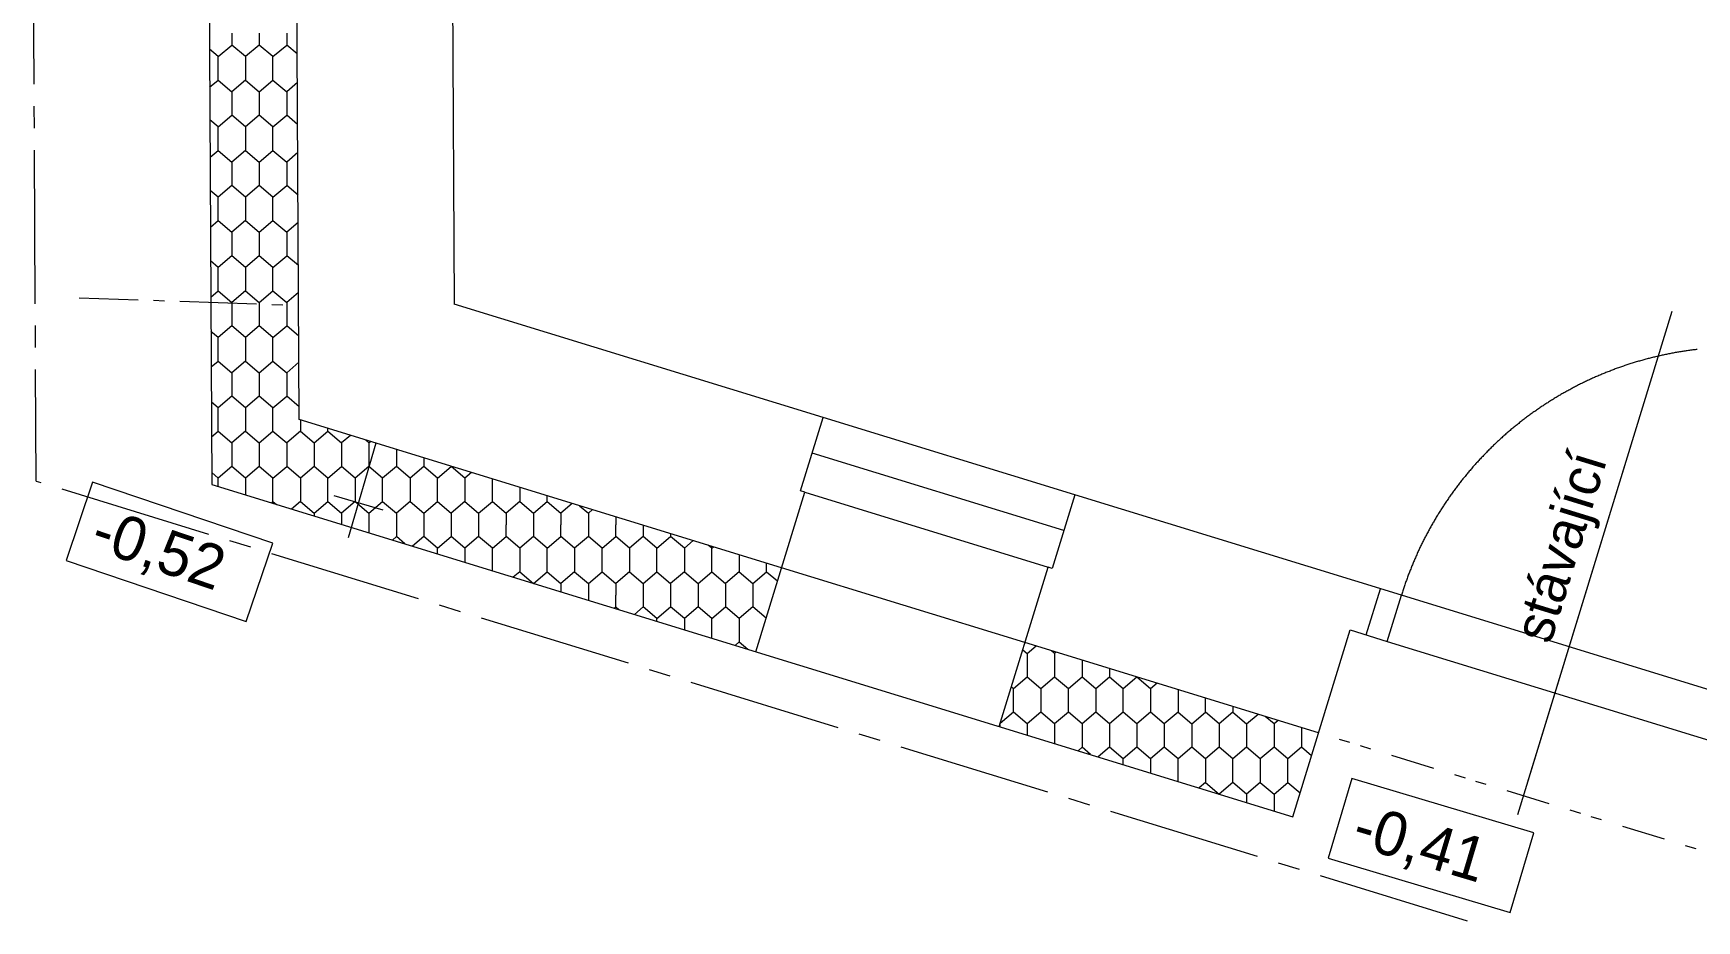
# Model space of a CAD drawing. Header units: millimetres. Extents: x 214.1 to 310.4, y 372.3 to 401.
# Drawn here: x 215.701 to 218.686, y 375.233 to 376.825 of the extents above; entities that cross this region are included whole.
import ezdxf

# ---------------------------------------------------------------- set-up
doc = ezdxf.new("R2010")
doc.units = ezdxf.units.MM
for name, color, linetype in [('PDF4_Dvere', 7, 'Continuous'), ('PDF4_Dvere_okna_oznaceni', 7, 'Continuous'), ('PDF4_Konstrukce_nad', 7, 'Continuous'), ('PDF4_Krokve', 7, 'Continuous'), ('PDF4_KTZ_zatepleni', 7, 'Continuous'), ('PDF4_OKNA', 7, 'Continuous'), ('PDF4_Sanita', 7, 'Continuous'), ('PDF4_STĚNY', 7, 'Continuous'), ('PDF4_STŘECHA', 7, 'Continuous'), ('PDF4_Výšky', 7, 'Continuous'), ('PDF4_Šrafy', 7, 'Continuous')]:
    doc.layers.add(name, color=color, linetype=linetype)
doc.styles.add('PDF Arial', font='')
doc.styles.get('PDF Arial').set_extended_font_data('Arial')

msp = doc.modelspace()

# ---------------------------------------------------------------- linework, layer by layer
at = {"layer": 'PDF4_Dvere', "lineweight": 13}
for points in [[(218.5639, 376.2312), (218.5621, 376.2306), (218.5602, 376.2299), (218.5583, 376.2293), (218.5564, 376.2287), (218.5545, 376.228), (218.5526, 376.2274), (218.5507, 376.2267), (218.5488, 376.2261), (218.5469, 376.2254), (218.5451, 376.2247), (218.5432, 376.2241), (218.5413, 376.2234), (218.5394, 376.2227), (218.5376, 376.222), (218.5357, 376.2213), (218.5338, 376.2206), (218.532, 376.2199), (218.5301, 376.2191), (218.5283, 376.2184), (218.5264, 376.2177), (218.5246, 376.217), (218.5227, 376.2162), (218.5208, 376.2155), (218.519, 376.2147), (218.5172, 376.214), (218.5153, 376.2132), (218.5135, 376.2124), (218.5116, 376.2116), (218.5098, 376.2109), (218.508, 376.2101), (218.5061, 376.2093), (218.5043, 376.2085), (218.5025, 376.2077), (218.5007, 376.2069), (218.4988, 376.206), (218.497, 376.2052), (218.4952, 376.2044), (218.4934, 376.2035), (218.4916, 376.2027), (218.4898, 376.2019), (218.488, 376.201), (218.4862, 376.2001), (218.4844, 376.1993), (218.4826, 376.1984), (218.4808, 376.1975), (218.479, 376.1967), (218.4772, 376.1958), (218.4754, 376.1949), (218.4737, 376.194), (218.4719, 376.1931)], [(218.6609, 376.2543), (218.6589, 376.254), (218.6569, 376.2537), (218.655, 376.2533), (218.653, 376.253), (218.651, 376.2527), (218.6491, 376.2523), (218.6471, 376.252), (218.6451, 376.2516), (218.6432, 376.2513), (218.6412, 376.2509), (218.6393, 376.2505), (218.6373, 376.2501), (218.6353, 376.2498), (218.6334, 376.2494), (218.6314, 376.249), (218.6295, 376.2486), (218.6275, 376.2482), (218.6256, 376.2477), (218.6236, 376.2473), (218.6217, 376.2469), (218.6197, 376.2465), (218.6178, 376.246), (218.6158, 376.2456), (218.6139, 376.2451), (218.612, 376.2447), (218.61, 376.2442), (218.6081, 376.2437), (218.6061, 376.2432), (218.6042, 376.2428), (218.6023, 376.2423), (218.6003, 376.2418), (218.5984, 376.2413), (218.5965, 376.2408), (218.5946, 376.2402), (218.5926, 376.2397), (218.5907, 376.2392), (218.5888, 376.2387), (218.5869, 376.2381), (218.5849, 376.2376), (218.583, 376.237), (218.5811, 376.2365), (218.5792, 376.2359), (218.5773, 376.2353), (218.5754, 376.2348), (218.5735, 376.2342), (218.5716, 376.2336), (218.5697, 376.233), (218.5677, 376.2324), (218.5658, 376.2318), (218.5639, 376.2312)], [(218.6866, 376.2578), (218.6846, 376.2575), (218.6826, 376.2573), (218.6806, 376.257), (218.6787, 376.2568), (218.6767, 376.2565), (218.6747, 376.2563), (218.6727, 376.256), (218.6707, 376.2557), (218.6688, 376.2555), (218.6668, 376.2552), (218.6648, 376.2549), (218.6628, 376.2546), (218.6609, 376.2543)], [(218.4719, 376.1931), (218.4701, 376.1922), (218.4683, 376.1913), (218.4666, 376.1903), (218.4648, 376.1894), (218.463, 376.1885), (218.4613, 376.1875), (218.4595, 376.1866), (218.4578, 376.1856), (218.456, 376.1847), (218.4543, 376.1837), (218.4525, 376.1828), (218.4508, 376.1818), (218.449, 376.1808), (218.4473, 376.1798), (218.4456, 376.1789), (218.4438, 376.1779), (218.4421, 376.1769), (218.4404, 376.1759), (218.4386, 376.1749), (218.4369, 376.1738), (218.4352, 376.1728), (218.4335, 376.1718), (218.4318, 376.1708), (218.4301, 376.1697), (218.4284, 376.1687), (218.4267, 376.1676), (218.425, 376.1666), (218.4233, 376.1655), (218.4216, 376.1645), (218.4199, 376.1634), (218.4183, 376.1623), (218.4166, 376.1612), (218.4149, 376.1602), (218.4132, 376.1591), (218.4116, 376.158), (218.4099, 376.1569), (218.4082, 376.1558), (218.4066, 376.1547), (218.4049, 376.1536), (218.4033, 376.1524), (218.4016, 376.1513), (218.4, 376.1502), (218.3983, 376.149), (218.3967, 376.1479), (218.3951, 376.1467), (218.3934, 376.1456), (218.3918, 376.1444), (218.3902, 376.1433), (218.3886, 376.1421), (218.387, 376.1409)], [(218.387, 376.1409), (218.3854, 376.1398), (218.3838, 376.1386), (218.3821, 376.1374), (218.3805, 376.1362), (218.379, 376.135), (218.3774, 376.1338), (218.3758, 376.1326), (218.3742, 376.1314), (218.3726, 376.1302), (218.371, 376.1289), (218.3695, 376.1277), (218.3679, 376.1265), (218.3663, 376.1252), (218.3648, 376.124), (218.3632, 376.1227), (218.3617, 376.1215), (218.3601, 376.1202), (218.3586, 376.119), (218.357, 376.1177), (218.3555, 376.1164), (218.354, 376.1152), (218.3524, 376.1139), (218.3509, 376.1126), (218.3494, 376.1113), (218.3479, 376.11), (218.3464, 376.1087), (218.3448, 376.1074), (218.3433, 376.1061), (218.3418, 376.1048), (218.3404, 376.1034), (218.3389, 376.1021), (218.3374, 376.1008), (218.3359, 376.0995), (218.3344, 376.0981), (218.3329, 376.0968), (218.3315, 376.0954), (218.33, 376.0941), (218.3285, 376.0927), (218.3271, 376.0913), (218.3256, 376.09), (218.3242, 376.0886), (218.3227, 376.0872), (218.3213, 376.0859), (218.3199, 376.0845), (218.3184, 376.0831), (218.317, 376.0817), (218.3156, 376.0803), (218.3142, 376.0789), (218.3127, 376.0775), (218.3113, 376.0761)], [(218.3819, 375.4802), (218.3819, 375.4802), (218.5892, 376.1549)], [(218.3113, 376.0761), (218.3099, 376.0746), (218.3085, 376.0732), (218.3071, 376.0718), (218.3058, 376.0704), (218.3044, 376.0689), (218.303, 376.0675), (218.3016, 376.066), (218.3002, 376.0646), (218.2989, 376.0632), (218.2975, 376.0617), (218.2961, 376.0602), (218.2948, 376.0588), (218.2934, 376.0573), (218.2921, 376.0558), (218.2908, 376.0543), (218.2894, 376.0529), (218.2881, 376.0514), (218.2868, 376.0499), (218.2854, 376.0484), (218.2841, 376.0469), (218.2828, 376.0454), (218.2815, 376.0439), (218.2802, 376.0424), (218.2789, 376.0409), (218.2776, 376.0393), (218.2763, 376.0378), (218.275, 376.0363), (218.2738, 376.0348), (218.2725, 376.0332), (218.2712, 376.0317), (218.27, 376.0301), (218.2687, 376.0286), (218.2674, 376.027), (218.2662, 376.0255), (218.265, 376.0239), (218.2637, 376.0224), (218.2625, 376.0208), (218.2612, 376.0192), (218.26, 376.0176), (218.2588, 376.0161), (218.2576, 376.0145), (218.2564, 376.0129), (218.2552, 376.0113), (218.254, 376.0097), (218.2528, 376.0081), (218.2516, 376.0065), (218.2504, 376.0049), (218.2492, 376.0033), (218.2481, 376.0017), (218.2469, 376.0001), (218.2457, 375.9984), (218.2446, 375.9968), (218.2434, 375.9952), (218.2423, 375.9936), (218.2411, 375.9919), (218.24, 375.9903), (218.2389, 375.9886), (218.2377, 375.987), (218.2366, 375.9854), (218.2355, 375.9837), (218.2344, 375.982), (218.2333, 375.9804), (218.2322, 375.9787), (218.2311, 375.9771), (218.23, 375.9754), (218.2289, 375.9737), (218.2278, 375.972), (218.2267, 375.9703), (218.2257, 375.9687), (218.2246, 375.967), (218.2236, 375.9653), (218.2225, 375.9636), (218.2215, 375.9619), (218.2204, 375.9602), (218.2194, 375.9585), (218.2183, 375.9568), (218.2173, 375.9551), (218.2163, 375.9534), (218.2153, 375.9516), (218.2143, 375.9499), (218.2133, 375.9482), (218.2123, 375.9465), (218.2113, 375.9447), (218.2103, 375.943), (218.2093, 375.9413), (218.2083, 375.9395), (218.2074, 375.9378), (218.2064, 375.936), (218.2054, 375.9343), (218.2045, 375.9325), (218.2035, 375.9308), (218.2026, 375.929), (218.2016, 375.9273), (218.2007, 375.9255), (218.1998, 375.9237), (218.1989, 375.922), (218.1979, 375.9202), (218.197, 375.9184), (218.1961, 375.9166), (218.1952, 375.9149)], [(218.1952, 375.9149), (218.1943, 375.9131), (218.1935, 375.9113), (218.1926, 375.9095), (218.1917, 375.9077), (218.1908, 375.9059), (218.19, 375.9041), (218.1891, 375.9023), (218.1882, 375.9005), (218.1874, 375.8987), (218.1866, 375.8969), (218.1857, 375.8951), (218.1849, 375.8933), (218.1841, 375.8915), (218.1832, 375.8896), (218.1824, 375.8878), (218.1816, 375.886), (218.1808, 375.8842), (218.18, 375.8823), (218.1792, 375.8805), (218.1784, 375.8787), (218.1777, 375.8768), (218.1769, 375.875), (218.1761, 375.8732), (218.1754, 375.8713), (218.1746, 375.8695), (218.1739, 375.8676), (218.1731, 375.8658), (218.1724, 375.8639), (218.1717, 375.8621), (218.1709, 375.8602), (218.1702, 375.8583), (218.1695, 375.8565), (218.1688, 375.8546), (218.1681, 375.8527), (218.1674, 375.8509), (218.1667, 375.849), (218.166, 375.8471), (218.1653, 375.8453), (218.1647, 375.8434), (218.164, 375.8415), (218.1633, 375.8396), (218.1627, 375.8377), (218.162, 375.8358), (218.1614, 375.834), (218.1607, 375.8321), (218.1601, 375.8302), (218.1595, 375.8283), (218.1589, 375.8264), (218.1583, 375.8245), (218.1577, 375.8226)], [(218.1577, 375.8226), (218.1571, 375.8207), (218.1565, 375.8188), (218.1559, 375.8169)], [(218.758, 375.6319), (218.1559, 375.8169)], [(218.1304, 375.7341), (218.1304, 375.7341), (218.7326, 375.5491)]]:
    msp.add_lwpolyline(points, dxfattribs=at)
at = {"layer": 'PDF4_Dvere_okna_oznaceni', "lineweight": 13}
msp.add_lwpolyline([(218.3645, 375.4233), (218.3645, 375.4233), (218.6419, 376.3265)], dxfattribs=at)
at = {"layer": 'PDF4_Konstrukce_nad', "lineweight": 13}
for points in [[(218.0072, 375.5701), (218.0072, 375.5701)], [(218.0441, 375.5588), (218.0629, 375.553)], [(218.0817, 375.5472), (218.1006, 375.5414)], [(218.1382, 375.5299), (218.2135, 375.5068)], [(218.2511, 375.4952), (218.2699, 375.4894)], [(218.2887, 375.4836), (218.3075, 375.4779)], [(218.3452, 375.4663), (218.4204, 375.4432)], [(218.4581, 375.4316), (218.4769, 375.4258)], [(218.4957, 375.4201), (218.5145, 375.4143)], [(218.5522, 375.4027), (218.6274, 375.3796)], [(218.6651, 375.368), (218.6839, 375.3623)]]:
    msp.add_lwpolyline(points, dxfattribs=at)
at = {"layer": 'PDF4_Krokve', "lineweight": 13}
for points in [[(215.7832, 376.3505), (215.7832, 376.3505), (215.8889, 376.3468)], [(215.9165, 376.3459), (215.9361, 376.3452)], [(215.9637, 376.3442), (216.1014, 376.3394)], [(216.1289, 376.3384), (216.1486, 376.3377)], [(216.1761, 376.3367), (216.177, 376.3367), (216.177, 376.3367)], [(216.177, 376.3367), (216.177, 376.3367)]]:
    msp.add_lwpolyline(points, dxfattribs=at)
at = {"layer": 'PDF4_KTZ_zatepleni', "lineweight": 13}
msp.add_lwpolyline([(216.0031, 379.3594), (216.0213, 376.0154), (217.9609, 375.4196)], dxfattribs=at)
at = {"layer": 'PDF4_OKNA', "lineweight": 13}
for points in [[(217.5699, 375.9969), (217.5699, 375.9969), (217.1183, 376.1356)], [(217.5502, 375.9329), (217.0986, 376.0716)], [(217.0853, 376.0016), (217.5219, 375.8675)], [(217.4803, 375.732), (217.0437, 375.8661)]]:
    msp.add_lwpolyline(points, dxfattribs=at)
at = {"layer": 'PDF4_Sanita', "lineweight": 13}
for points in [[(216.3154, 376.0898), (216.266, 375.9197)], [(216.2404, 375.9959), (216.3284, 375.9703)]]:
    msp.add_lwpolyline(points, dxfattribs=at)
at = {"layer": 'PDF4_STĚNY', "lineweight": 13}
for points in [[(217.0437, 375.8661), (216.1781, 376.132), (216.1606, 379.3603), (216.1606, 379.3603)], [(216.4439, 378.5595), (216.4439, 378.5595), (216.4559, 376.3391)], [(217.0853, 376.0016), (217.0778, 376.0039), (217.1183, 376.1356), (217.1183, 376.1356), (216.4559, 376.3391)], [(216.9975, 375.7155), (217.0853, 376.0016)], [(218.0638, 375.7545), (218.1304, 375.7341), (218.1304, 375.7341), (218.1304, 375.7341), (218.1559, 375.8169), (218.1559, 375.8169), (217.5699, 375.9969), (217.5294, 375.8651), (217.5219, 375.8675)], [(217.434, 375.5814), (217.5219, 375.8675)], [(218.0928, 375.7456), (218.0928, 375.7456), (218.1182, 375.8284)], [(217.9609, 375.4196), (218.0638, 375.7545)], [(218.0072, 375.5701), (217.4803, 375.732)]]:
    msp.add_lwpolyline(points, dxfattribs=at)
at = {"layer": 'PDF4_STŘECHA', "lineweight": 13}
for points in [[(215.7024, 376.7336), (215.7009, 377.0092)], [(215.7029, 376.6549), (215.7026, 376.6942)], [(215.7046, 376.3399), (215.7031, 376.6155)], [(215.705, 376.2612), (215.7048, 376.3005)], [(215.7063, 376.0216), (215.7052, 376.2218)], [(215.7063, 376.0216), (215.7063, 376.0216), (215.7144, 376.0191)], [(215.7063, 376.0216), (215.7063, 376.0216)], [(215.752, 376.0075), (216.0154, 375.9266)], [(216.0531, 375.915), (216.0907, 375.9035)], [(216.1283, 375.8919), (216.3918, 375.811)], [(216.4294, 375.7994), (216.467, 375.7879)], [(216.5047, 375.7763), (216.7681, 375.6954)], [(216.8058, 375.6838), (216.8434, 375.6723)], [(216.881, 375.6607), (217.1445, 375.5798)], [(217.1821, 375.5682), (217.2197, 375.5567)], [(217.2574, 375.5451), (217.5208, 375.4642)], [(217.5584, 375.4526), (217.5961, 375.4411)], [(217.6337, 375.4295), (217.8972, 375.3486)], [(217.9348, 375.337), (217.9724, 375.3254)], [(218.0101, 375.3139), (218.2735, 375.233)]]:
    msp.add_lwpolyline(points, dxfattribs=at)
at = {"layer": 'PDF4_Výšky', "lineweight": 13}
for points in [[(216.1305, 375.9105), (215.8074, 376.0198), (215.7598, 375.8789), (216.0828, 375.7697), (216.1305, 375.9105)], [(218.3936, 375.3904), (218.0668, 375.4878), (218.0243, 375.3454), (218.3511, 375.2479), (218.3936, 375.3904)]]:
    msp.add_lwpolyline(points, close=True, dxfattribs=at)
at = {"layer": 'PDF4_Šrafy', "lineweight": 13}
for points in [[(216.0326, 376.783), (216.017, 376.7962)], [(216.0326, 376.783), (216.0572, 376.8039)], [(216.0572, 376.825), (216.0572, 376.8039)], [(216.0818, 376.783), (216.0572, 376.8039)], [(216.131, 376.783), (216.1064, 376.8039), (216.0818, 376.783)], [(216.1064, 376.825), (216.1064, 376.8039)], [(216.131, 376.783), (216.1556, 376.8039)], [(216.1556, 376.825), (216.1556, 376.8039)], [(216.1746, 376.7878), (216.1556, 376.8039)], [(216.0174, 376.728), (216.0326, 376.7409), (216.0326, 376.783)], [(216.0818, 376.783), (216.0818, 376.7409), (216.1064, 376.72), (216.131, 376.7409), (216.131, 376.783)], [(216.0326, 376.7409), (216.0572, 376.72)], [(216.0818, 376.7409), (216.0572, 376.72)], [(216.131, 376.7409), (216.1556, 376.72)], [(216.1749, 376.7364), (216.1556, 376.72)], [(216.0572, 376.72), (216.0572, 376.699)], [(216.1064, 376.72), (216.1064, 376.699)], [(216.1556, 376.72), (216.1556, 376.699)], [(216.0326, 376.657), (216.0572, 376.6779)], [(216.0572, 376.699), (216.0572, 376.6779)], [(216.0818, 376.657), (216.0572, 376.6779)], [(216.131, 376.657), (216.1064, 376.6779), (216.0818, 376.657)], [(216.1064, 376.699), (216.1064, 376.6779)], [(216.131, 376.657), (216.1556, 376.6779)], [(216.1556, 376.699), (216.1556, 376.6779)], [(216.1753, 376.6612), (216.1556, 376.6779)], [(216.0326, 376.657), (216.0177, 376.6696)], [(216.0181, 376.6026), (216.0326, 376.6149), (216.0326, 376.657)], [(216.0818, 376.657), (216.0818, 376.6149), (216.1064, 376.594), (216.131, 376.6149), (216.131, 376.657)], [(216.0326, 376.6149), (216.0572, 376.594)], [(216.0818, 376.6149), (216.0572, 376.594)], [(216.0572, 376.594), (216.0572, 376.573)], [(216.1064, 376.594), (216.1064, 376.573)], [(216.131, 376.6149), (216.1556, 376.594)], [(216.1755, 376.611), (216.1556, 376.594)], [(216.1556, 376.594), (216.1556, 376.573)], [(216.0572, 376.573), (216.0572, 376.5519)], [(216.1064, 376.573), (216.1064, 376.5519)], [(216.1556, 376.573), (216.1556, 376.5519)], [(216.0572, 376.5519), (216.0326, 376.531), (216.0184, 376.5431)], [(216.0188, 376.4772), (216.0326, 376.489), (216.0326, 376.531)], [(216.0818, 376.531), (216.0572, 376.5519)], [(216.131, 376.531), (216.1064, 376.5519), (216.0818, 376.531)], [(216.0818, 376.531), (216.0818, 376.489), (216.1064, 376.468), (216.131, 376.489), (216.131, 376.531)], [(216.131, 376.531), (216.1556, 376.5519)], [(216.176, 376.5346), (216.1556, 376.5519)], [(216.0326, 376.489), (216.0572, 376.468)], [(216.0818, 376.489), (216.0572, 376.468)], [(216.0572, 376.468), (216.0572, 376.447)], [(216.1064, 376.468), (216.1064, 376.447)], [(216.131, 376.489), (216.1556, 376.468)], [(216.1762, 376.4856), (216.1556, 376.468)], [(216.1556, 376.468), (216.1556, 376.447)], [(216.0572, 376.447), (216.0572, 376.426)], [(216.1064, 376.447), (216.1064, 376.426)], [(216.1556, 376.447), (216.1556, 376.426)], [(216.0572, 376.426), (216.0326, 376.405), (216.0191, 376.4165)], [(216.0818, 376.405), (216.0572, 376.426)], [(216.131, 376.405), (216.1064, 376.426), (216.0818, 376.405)], [(216.131, 376.405), (216.1556, 376.426)], [(216.1766, 376.4081), (216.1556, 376.426)], [(216.0195, 376.3518), (216.0326, 376.363), (216.0326, 376.405)], [(216.0818, 376.405), (216.0818, 376.363), (216.1064, 376.3421), (216.131, 376.363), (216.131, 376.405)], [(216.0326, 376.363), (216.0572, 376.3421)], [(216.0818, 376.363), (216.0572, 376.3421)], [(216.131, 376.363), (216.1556, 376.3421)], [(216.1769, 376.3602), (216.1556, 376.3421)], [(216.0572, 376.3421), (216.0572, 376.321)], [(216.0572, 376.321), (216.0572, 376.3)], [(216.1064, 376.3421), (216.1064, 376.321)], [(216.1064, 376.321), (216.1064, 376.3)], [(216.1556, 376.3421), (216.1556, 376.321)], [(216.1556, 376.321), (216.1556, 376.3)], [(216.0572, 376.3), (216.0326, 376.2791), (216.0198, 376.2899)], [(216.0818, 376.2791), (216.0572, 376.3)], [(216.131, 376.2791), (216.1064, 376.3), (216.0818, 376.2791)], [(216.131, 376.2791), (216.1556, 376.3)], [(216.1773, 376.2815), (216.1556, 376.3)], [(216.0201, 376.2264), (216.0326, 376.237), (216.0326, 376.2791)], [(216.0818, 376.2791), (216.0818, 376.237), (216.1064, 376.2161), (216.131, 376.237), (216.131, 376.2791)], [(216.0326, 376.237), (216.0572, 376.2161)], [(216.0818, 376.237), (216.0572, 376.2161)], [(216.131, 376.237), (216.1556, 376.2161)], [(216.1776, 376.2348), (216.1556, 376.2161)], [(216.0572, 376.2161), (216.0572, 376.195)], [(216.1064, 376.2161), (216.1064, 376.195)], [(216.1556, 376.2161), (216.1556, 376.195)], [(216.0572, 376.174), (216.0326, 376.1531), (216.0205, 376.1633)], [(216.0572, 376.195), (216.0572, 376.174)], [(216.0818, 376.1531), (216.0572, 376.174)], [(216.1064, 376.195), (216.1064, 376.174)], [(216.131, 376.1531), (216.1556, 376.174)], [(216.1556, 376.195), (216.1556, 376.174)], [(216.178, 376.1549), (216.1556, 376.174)], [(216.0208, 376.101), (216.0326, 376.111), (216.0326, 376.1531)], [(216.0326, 376.111), (216.0572, 376.0901)], [(216.0818, 376.111), (216.0572, 376.0901)], [(216.131, 376.111), (216.1556, 376.0901)], [(216.1802, 376.111), (216.1556, 376.0901)], [(216.1802, 376.1313), (216.1802, 376.111), (216.2048, 376.0901), (216.2294, 376.111), (216.2294, 376.1162)], [(216.2294, 376.111), (216.254, 376.0901)], [(216.0572, 376.0901), (216.0572, 376.069)], [(216.1064, 376.0901), (216.1064, 376.069), (216.1064, 376.048)], [(216.1556, 376.0901), (216.1556, 376.069)], [(216.2048, 376.0901), (216.2048, 376.069), (216.2048, 376.048)], [(216.2701, 376.1037), (216.254, 376.0901)], [(216.254, 376.0901), (216.254, 376.069)], [(216.2969, 376.0955), (216.3032, 376.0901), (216.3062, 376.0926)], [(216.3032, 376.0901), (216.3032, 376.069), (216.3032, 376.048)], [(216.0572, 376.069), (216.0572, 376.048)], [(216.1556, 376.069), (216.1556, 376.048)], [(216.254, 376.069), (216.254, 376.048)], [(216.3524, 376.0784), (216.3524, 376.069)], [(216.3524, 376.069), (216.3524, 376.048)], [(216.4017, 376.0633), (216.4017, 376.048)], [(216.0572, 376.048), (216.0326, 376.0271), (216.0212, 376.0368)], [(216.0326, 376.012), (216.0326, 376.0271)], [(216.0818, 376.0271), (216.0572, 376.048)], [(216.1281, 375.9826), (216.131, 375.985), (216.131, 376.0271), (216.1064, 376.048), (216.0818, 376.0271), (216.0818, 375.9968)], [(216.131, 376.0271), (216.1556, 376.048)], [(216.1802, 376.0271), (216.1556, 376.048)], [(216.2294, 376.0271), (216.254, 376.048)], [(216.2786, 376.0271), (216.254, 376.048)], [(216.3524, 376.048), (216.3278, 376.0271), (216.3032, 376.048), (216.2786, 376.0271), (216.2786, 375.985), (216.3032, 375.9641), (216.3278, 375.985), (216.3278, 376.0271)], [(216.3771, 376.0271), (216.3524, 376.048)], [(216.3771, 376.0271), (216.3771, 375.985), (216.4017, 375.9641), (216.4263, 375.985), (216.4263, 376.0271), (216.4017, 376.048), (216.3771, 376.0271)], [(216.4263, 376.0271), (216.4509, 376.048)], [(216.4509, 376.0482), (216.4509, 376.048)], [(216.4755, 376.0271), (216.4509, 376.048)], [(216.4872, 376.037), (216.4755, 376.0271), (216.4755, 375.985), (216.5001, 375.9641), (216.5247, 375.985), (216.5247, 376.0255)], [(216.5739, 376.0104), (216.5739, 375.985), (216.5985, 375.9641), (216.6231, 375.985), (216.6231, 375.9953)], [(216.131, 375.985), (216.1371, 375.9799)], [(216.1802, 375.985), (216.1643, 375.9715)], [(216.2048, 375.9641), (216.2048, 375.959)], [(216.2294, 375.985), (216.254, 375.9641)], [(216.2786, 375.985), (216.254, 375.9641)], [(216.254, 375.9641), (216.254, 375.9439)], [(216.3032, 375.9641), (216.3032, 375.9431), (216.3032, 375.9288)], [(216.3278, 375.985), (216.3524, 375.9641)], [(216.3771, 375.985), (216.3524, 375.9641)], [(216.3524, 375.9641), (216.3524, 375.9431)], [(216.4017, 375.9641), (216.4017, 375.9431), (216.4017, 375.922)], [(216.4263, 375.985), (216.4509, 375.9641)], [(216.4755, 375.985), (216.4509, 375.9641)], [(216.4509, 375.9641), (216.4509, 375.9431)], [(216.5001, 375.9641), (216.5001, 375.9431), (216.5001, 375.922)], [(216.5247, 375.985), (216.5493, 375.9641)], [(216.5739, 375.985), (216.5493, 375.9641)], [(216.5493, 375.9641), (216.5493, 375.9431)], [(216.5985, 375.9641), (216.5985, 375.9431), (216.5985, 375.922)], [(216.6231, 375.985), (216.6477, 375.9641)], [(216.6681, 375.9815), (216.6477, 375.9641)], [(216.6477, 375.9641), (216.6477, 375.9431)], [(216.6813, 375.9774), (216.6969, 375.9641), (216.7043, 375.9704)], [(216.6969, 375.9641), (216.6969, 375.9431), (216.6969, 375.922)], [(216.3524, 375.9431), (216.3524, 375.922)], [(216.4509, 375.9431), (216.4509, 375.922)], [(216.5247, 375.9011), (216.5493, 375.922), (216.5493, 375.9431)], [(216.6231, 375.9011), (216.6477, 375.922), (216.6477, 375.9431)], [(216.7215, 375.9011), (216.7461, 375.922), (216.7461, 375.9431)], [(216.7461, 375.9575), (216.7461, 375.9431)], [(216.7954, 375.9424), (216.7954, 375.922)], [(216.3452, 375.9159), (216.3524, 375.922)], [(216.3678, 375.909), (216.3524, 375.922)], [(216.4263, 375.891), (216.4263, 375.9011), (216.4017, 375.922), (216.3814, 375.9048)], [(216.4263, 375.9011), (216.4509, 375.922)], [(216.4755, 375.9011), (216.4509, 375.922)], [(216.5247, 375.8608), (216.5247, 375.9011), (216.5001, 375.922), (216.4755, 375.9011), (216.4755, 375.8759)], [(216.5739, 375.9011), (216.5493, 375.922)], [(216.6231, 375.9011), (216.5985, 375.922), (216.5739, 375.9011)], [(216.5739, 375.9011), (216.5739, 375.859), (216.5985, 375.8381), (216.6231, 375.859), (216.6231, 375.9011)], [(216.6723, 375.9011), (216.6477, 375.922)], [(216.7708, 375.9011), (216.7461, 375.922)], [(216.82, 375.9011), (216.7954, 375.922), (216.7708, 375.9011)], [(216.7708, 375.9011), (216.7708, 375.859), (216.7954, 375.8381), (216.7954, 375.8171)], [(216.7954, 375.8381), (216.82, 375.859), (216.82, 375.9011)], [(216.82, 375.9011), (216.8446, 375.922)], [(216.8446, 375.9273), (216.8446, 375.922)], [(216.8692, 375.9011), (216.8446, 375.922)], [(216.8852, 375.9148), (216.8692, 375.9011)], [(216.8692, 375.9011), (216.8692, 375.859), (216.8938, 375.8381), (216.9184, 375.859), (216.9184, 375.9011)], [(216.9184, 375.9011), (216.912, 375.9065)], [(216.9184, 375.9011), (216.9214, 375.9037)], [(216.9676, 375.8895), (216.9676, 375.859), (216.9922, 375.8381), (217.0168, 375.859), (217.0168, 375.8743)], [(216.5739, 375.859), (216.5623, 375.8492)], [(216.6231, 375.859), (216.6477, 375.8381)], [(216.6723, 375.859), (216.6477, 375.8381)], [(216.7215, 375.859), (216.7461, 375.8381)], [(216.7708, 375.859), (216.7461, 375.8381)], [(216.82, 375.859), (216.8446, 375.8381)], [(216.8692, 375.859), (216.8446, 375.8381)], [(216.9184, 375.859), (216.943, 375.8381)], [(216.9676, 375.859), (216.943, 375.8381)], [(217.0168, 375.859), (217.0364, 375.8424)], [(216.5985, 375.8381), (216.5985, 375.8381)], [(216.6477, 375.8381), (216.6477, 375.823)], [(216.6969, 375.8381), (216.6969, 375.8171)], [(216.6969, 375.8171), (216.6969, 375.8079)], [(216.7433, 375.7936), (216.7461, 375.796), (216.7461, 375.8171)], [(216.7461, 375.8381), (216.7461, 375.8171)], [(216.7954, 375.8171), (216.7954, 375.796)], [(216.8446, 375.8381), (216.8446, 375.8171)], [(216.8446, 375.8171), (216.8446, 375.796)], [(216.8938, 375.8381), (216.8938, 375.8171)], [(216.8938, 375.8171), (216.8938, 375.796)], [(216.943, 375.8381), (216.943, 375.8171)], [(216.943, 375.8171), (216.943, 375.796)], [(216.9922, 375.8381), (216.9922, 375.8171)], [(216.9922, 375.8171), (216.9922, 375.796)], [(216.7522, 375.7909), (216.7461, 375.796)], [(216.82, 375.7751), (216.7954, 375.796), (216.7795, 375.7825)], [(216.82, 375.7751), (216.8446, 375.796)], [(216.8692, 375.7751), (216.8446, 375.796)], [(216.9184, 375.7398), (216.9184, 375.7751), (216.8938, 375.796), (216.8692, 375.7751), (216.8692, 375.755)], [(216.9184, 375.7751), (216.943, 375.796)], [(216.9676, 375.7751), (216.943, 375.796)], [(217.016, 375.7758), (216.9922, 375.796), (216.9676, 375.7751), (216.9676, 375.733), (216.9829, 375.72)], [(216.82, 375.7701), (216.82, 375.7751)], [(216.9676, 375.733), (216.9604, 375.7269)], [(217.4763, 375.719), (217.4843, 375.7121), (217.5004, 375.7258)], [(216.9966, 375.7158), (216.9979, 375.717)], [(217.4843, 375.7121), (217.4843, 375.6911), (217.4843, 375.6701)], [(217.5366, 375.7147), (217.5335, 375.7121), (217.5271, 375.7176)], [(217.5335, 375.7121), (217.5335, 375.6911), (217.5335, 375.6701)], [(217.5828, 375.7005), (217.5828, 375.6911), (217.5828, 375.6701)], [(217.7175, 375.6591), (217.7058, 375.6491), (217.7058, 375.6071), (217.6812, 375.5861), (217.6566, 375.6071), (217.6566, 375.6491), (217.632, 375.6701), (217.6074, 375.6491), (217.6074, 375.6071), (217.5828, 375.5861), (217.5582, 375.6071), (217.5582, 375.6491), (217.5335, 375.6701), (217.5089, 375.6491), (217.5089, 375.6071), (217.4843, 375.5861), (217.4597, 375.6071), (217.4597, 375.6491), (217.4559, 375.6524)], [(217.5089, 375.6491), (217.4843, 375.6701), (217.4597, 375.6491)], [(217.6074, 375.6491), (217.5828, 375.6701), (217.5582, 375.6491)], [(217.632, 375.6854), (217.632, 375.6701)], [(217.7058, 375.6491), (217.6812, 375.6701), (217.6566, 375.6491)], [(217.6812, 375.6703), (217.6812, 375.6701)], [(217.755, 375.6476), (217.755, 375.6071), (217.7796, 375.5861), (217.8042, 375.6071), (217.8042, 375.6325)], [(217.4597, 375.6071), (217.4356, 375.5866)], [(217.5582, 375.6071), (217.5335, 375.5861), (217.5089, 375.6071)], [(217.6566, 375.6071), (217.632, 375.5861), (217.6074, 375.6071)], [(217.755, 375.6071), (217.7304, 375.5861), (217.7058, 375.6071)], [(217.8534, 375.6071), (217.8288, 375.5861), (217.8042, 375.6071)], [(217.8534, 375.6174), (217.8534, 375.6071), (217.878, 375.5861), (217.8985, 375.6035)], [(217.4351, 375.5849), (217.4351, 375.5811)], [(217.4843, 375.5861), (217.4843, 375.566)], [(217.5335, 375.5861), (217.5335, 375.5651), (217.5335, 375.5509)], [(217.5828, 375.5861), (217.5828, 375.5651), (217.5828, 375.5441)], [(217.632, 375.5861), (217.632, 375.5651), (217.632, 375.5441)], [(217.6812, 375.5861), (217.6812, 375.5651), (217.6812, 375.5441)], [(217.7304, 375.5861), (217.7304, 375.5651), (217.7304, 375.5441)], [(217.7796, 375.5861), (217.7796, 375.5651), (217.7796, 375.5441)], [(217.8288, 375.5861), (217.8288, 375.5651), (217.8288, 375.5441)], [(217.878, 375.5861), (217.878, 375.5651), (217.878, 375.5441)], [(217.9346, 375.5924), (217.9273, 375.5861), (217.9115, 375.5995)], [(217.9273, 375.5861), (217.9273, 375.5651), (217.9273, 375.5441)], [(217.9765, 375.5796), (217.9765, 375.5651), (217.9765, 375.5441)], [(217.5981, 375.531), (217.5828, 375.5441), (217.5756, 375.538)], [(217.6566, 375.5131), (217.6566, 375.5232), (217.632, 375.5441), (217.6117, 375.5269)], [(217.7058, 375.5232), (217.6812, 375.5441), (217.6566, 375.5232)], [(217.755, 375.4828), (217.755, 375.5232), (217.7304, 375.5441), (217.7058, 375.5232), (217.7058, 375.498)], [(217.8042, 375.5232), (217.7796, 375.5441), (217.755, 375.5232)], [(217.9026, 375.4811), (217.9273, 375.4602), (217.9519, 375.4811), (217.9519, 375.5232), (217.9273, 375.5441), (217.9026, 375.5232), (217.9026, 375.4811), (217.878, 375.4602), (217.8534, 375.4811), (217.8534, 375.5232), (217.8288, 375.5441), (217.8042, 375.5232), (217.8042, 375.4811), (217.7927, 375.4713)], [(217.9026, 375.5232), (217.878, 375.5441), (217.8534, 375.5232)], [(217.9945, 375.5288), (217.9765, 375.5441), (217.9519, 375.5232)], [(217.8042, 375.4811), (217.8288, 375.4602)], [(217.8534, 375.4811), (217.8288, 375.4602)], [(217.878, 375.4602), (217.878, 375.4451)], [(217.9273, 375.4602), (217.9273, 375.4391), (217.9273, 375.4299)], [(217.9519, 375.4811), (217.974, 375.4622)]]:
    msp.add_lwpolyline(points, dxfattribs=at)
for points in [[(216.131, 376.1531), (216.1064, 376.174), (216.0818, 376.1531), (216.0818, 376.111), (216.1064, 376.0901), (216.131, 376.111)], [(216.2294, 376.0271), (216.2048, 376.048), (216.1802, 376.0271), (216.1802, 375.985), (216.2048, 375.9641), (216.2294, 375.985)], [(216.7215, 375.9011), (216.6969, 375.922), (216.6723, 375.9011), (216.6723, 375.859), (216.6969, 375.8381), (216.7215, 375.859)]]:
    msp.add_lwpolyline(points, close=True, dxfattribs=at)

# ---------------------------------------------------------------- texts
at = {"layer": 'PDF4_Dvere', "insert": (218.4434, 375.7208), "char_height": 0.070878, "attachment_point": 7, "rotation": 72.9157, "style": 'PDF Arial'}
msp.add_mtext('\\W0.960383;stávající', dxfattribs=at)
at = {"layer": 'PDF4_Výšky', "char_height": 0.078754, "attachment_point": 7, "style": 'PDF Arial'}
for s, insert, rotation in [('\\W0.960383;-0,52', (215.7953, 375.888), 341.3152), ('\\W0.960384;-0,41', (218.0594, 375.3557), 343.393)]:
    msp.add_mtext(s, dxfattribs=dict(at, insert=insert, rotation=rotation))

doc.saveas('drawing.dxf')
